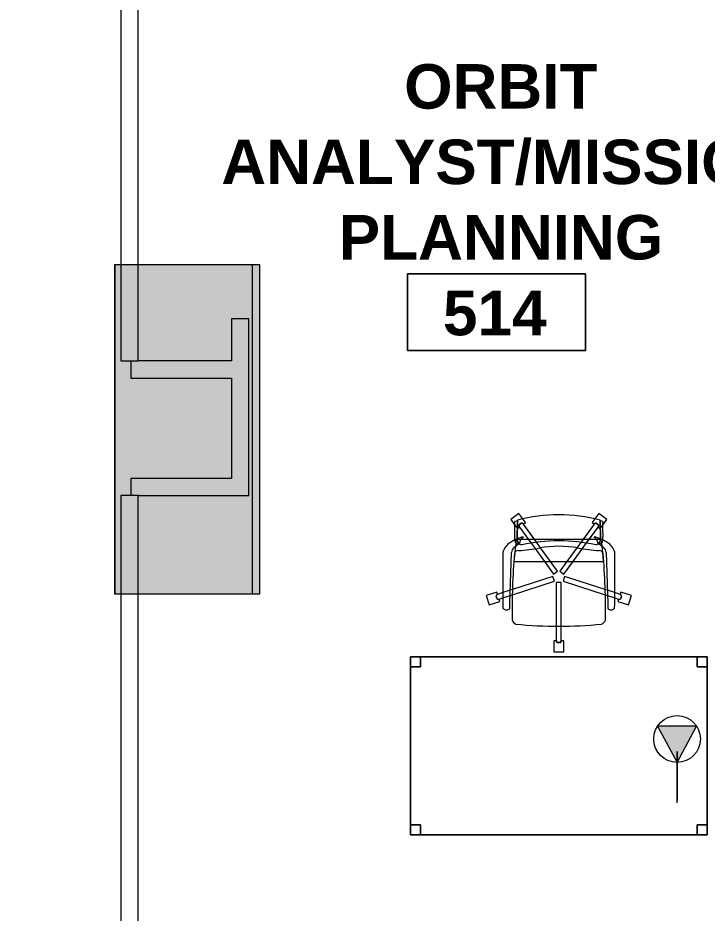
# Model space of a CAD drawing. Header units: inches. Extents: x 385 to 2249, y -1781 to -36.
# Drawn here: x 1658.4 to 1797.8, y -1262.9 to -1081.9 of the extents above; entities that cross this region are included whole.
import ezdxf

# ---------------------------------------------------------------- set-up
doc = ezdxf.new("R2010")
doc.units = ezdxf.units.IN
doc.header["$MEASUREMENT"] = 0
for name, color, linetype, lineweight in [('A-ANNO-NOTE', 131, 'Continuous', 30), ('A-AREA-IDEN', 2, 'Continuous', 9), ('A-COLS', 52, 'Continuous', 13), ('A-WALL', 113, 'Continuous', 13), ('I-FURN', 30, 'Continuous', 9), ('I-WALL', 2, 'Continuous', 13)]:
    doc.layers.add(name, color=color, linetype=linetype, lineweight=lineweight)
doc.styles.add('Swis721 Lt BT_B', font='', dxfattribs={"height": 9})
doc.styles.get('Swis721 Lt BT_B').set_extended_font_data('Swis721 Lt BT', bold=True)

# ---------------------------------------------------------------- blocks, each defined once
blk = doc.blocks.new('Columns 7 - Columns 4-5093325-Level 5 POWER _ SIGNAL')
at = {"layer": 'A-COLS', "lineweight": 9}
blk.add_hatch(color=7, dxfattribs=at).paths.add_polyline_path([(1371.07, -861.58), (1391.62, -798.33), (1391.56, -798.31), (1371.01, -861.55)], flags=0)
at = {"layer": 'A-COLS', "color": 8, "lineweight": 20}
for p, q in [((1391.56, -798.31), (1371.01, -861.55)), ((1418.11, -806.94), (1391.56, -798.31)), ((1397.56, -870.18), (1418.11, -806.94)), ((1371.01, -861.55), (1397.56, -870.18))]:
    blk.add_line(p, q, dxfattribs=at)
blk = doc.blocks.new('Columns 49 - Columns 4-5528550-Level 5 POWER _ SIGNAL')
at = {"layer": 'A-COLS', "lineweight": 9}
blk.add_hatch(color=7, dxfattribs=at).paths.add_polyline_path([(1398.99, -870.65), (1419.54, -807.4), (1391.62, -798.33), (1371.07, -861.58)], flags=0)
at = {"layer": 'A-COLS', "color": 8, "lineweight": 20}
for p, q in [((1391.62, -798.33), (1371.07, -861.58)), ((1419.54, -807.4), (1391.62, -798.33)), ((1398.99, -870.65), (1419.54, -807.4)), ((1371.07, -861.58), (1398.99, -870.65))]:
    blk.add_line(p, q, dxfattribs=at)
blk = doc.blocks.new('F-Haworth_Chair_X99-Seminar - X99 Advanced Seminar Chair-V133-Level 5 POWER _ SIGNAL')
at = {"layer": 'I-FURN'}
for p, q in [((-8.08, 12.82), (-9.7, 11.65)), ((-8.08, 12.82), (-9.7, 11.65)), ((-7.29, 11.74), (-8.08, 12.82)), ((-7.29, 11.74), (-8.08, 12.82)), ((8.08, 12.82), (7.29, 11.74)), ((8.08, 12.82), (7.29, 11.74)), ((9.7, 11.65), (8.08, 12.82)), ((9.7, 11.65), (8.08, 12.82)), ((-9.7, 11.65), (-8.88, 10.52)), ((-9.7, 11.65), (-8.88, 10.52)), ((-8.34, 11.52), (-8.42, 7.57)), ((-8.42, 7.57), (-8.34, 11.37)), ((-8, 10.58), (-7.59, 10.88)), ((-8, 10.58), (-7.59, 10.88)), ((-7.59, 10.87), (-7.99, 10.57)), ((-7.59, 10.87), (-7.99, 10.57)), ((-6.76, 11), (-7.29, 11.74)), ((-6.76, 11), (-7.29, 11.74)), ((-7.15, 10.72), (-6.76, 11)), ((-7.15, 10.72), (-6.76, 11)), ((7.29, 11.74), (6.76, 11)), ((7.29, 11.74), (6.76, 11)), ((6.76, 11), (7.15, 10.72)), ((6.76, 11), (7.15, 10.72)), ((7.59, 10.88), (8, 10.58)), ((7.59, 10.88), (8, 10.58)), ((7.99, 10.57), (7.59, 10.87)), ((7.99, 10.57), (7.59, 10.87)), ((8.42, 7.57), (8.34, 11.52)), ((8.34, 11.37), (8.42, 7.57)), ((8.88, 10.52), (9.7, 11.65)), ((8.88, 10.52), (9.7, 11.65)), ((-8.88, 10.52), (-8.38, 9.83)), ((-8.88, 10.52), (-8.38, 9.83)), ((-8.38, 9.83), (-7.99, 10.11)), ((-8.38, 9.83), (-7.99, 10.11)), ((-7.97, 10.12), (-6.14, 7.6)), ((-7.97, 10.12), (-5.57, 6.82)), ((-4.9, 7.6), (-7.16, 10.71)), ((-4.47, 7.01), (-7.16, 10.71)), ((7.16, 10.71), (4.47, 7.01)), ((7.16, 10.71), (4.9, 7.6)), ((5.57, 6.82), (7.97, 10.12)), ((6.14, 7.6), (7.97, 10.12)), ((7.99, 10.11), (8.38, 9.83)), ((7.99, 10.11), (8.38, 9.83)), ((8.38, 9.83), (8.88, 10.52)), ((8.38, 9.83), (8.88, 10.52)), ((-8.62, 7.42), (-8.68, 6.87)), ((-8.6, 7.6), (-8.62, 7.43)), ((-8.49, 7.6), (-8.56, 7.6)), ((-7.65, 7.6), (-8.4, 7.6)), ((-6.14, 7.6), (-7.65, 7.6)), ((-7.18, 7.99), (-7.21, 8.13)), ((-4.9, 7.6), (-6.14, 7.6)), ((-6.14, 7.6), (-5.57, 6.82)), ((0.08, 7.6), (-4.9, 7.6)), ((-4.47, 7.01), (-4.9, 7.6)), ((4.9, 7.6), (0.08, 7.6)), ((4.9, 7.6), (4.47, 7.01)), ((6.14, 7.6), (4.9, 7.6)), ((5.57, 6.82), (6.14, 7.6)), ((7.65, 7.6), (6.14, 7.6)), ((7.21, 8.13), (7.18, 7.99)), ((8.4, 7.6), (7.65, 7.6)), ((8.56, 7.6), (8.49, 7.6)), ((8.62, 7.43), (8.6, 7.6)), ((8.68, 6.87), (8.62, 7.42)), ((-9.13, 5.92), (-8.07, 6.77)), ((-8.75, 6.22), (-8.88, 4.99)), ((-8.68, 6.87), (-8.75, 6.22)), ((-8.61, 6.81), (-8.23, 6.95)), ((-8.03, 6.81), (-7.95, 6.87)), ((-5.57, 6.82), (-4.79, 5.75)), ((-5.57, 6.82), (-4.79, 5.75)), ((-4.79, 5.75), (-2.89, 3.12)), ((-4.79, 5.75), (-1.04, 0.58)), ((-3.68, 5.91), (-4.47, 7.01)), ((-3.68, 5.91), (-4.47, 7.01)), ((-1.65, 3.12), (-3.68, 5.91)), ((-0.23, 1.17), (-3.68, 5.91)), ((3.68, 5.91), (0.23, 1.17)), ((1.04, 0.58), (4.79, 5.75)), ((3.68, 5.91), (1.65, 3.12)), ((2.89, 3.12), (4.79, 5.75)), ((4.47, 7.01), (3.68, 5.91)), ((4.47, 7.01), (3.68, 5.91)), ((4.79, 5.75), (5.57, 6.82)), ((4.79, 5.75), (5.57, 6.82)), ((7.95, 6.87), (8.03, 6.81)), ((8.07, 6.77), (9.13, 5.92)), ((8.23, 6.95), (8.61, 6.81)), ((8.75, 6.22), (8.68, 6.87)), ((8.88, 4.99), (8.75, 6.22)), ((-11.32, 5.06), (-11.32, -5.48)), ((-9.92, -5.36), (-9.57, 4.97)), ((-8.9, 4.8), (-9.07, 3.2)), ((-8.88, 4.99), (-8.89, 4.91)), ((8.89, 4.91), (8.88, 4.99)), ((9.07, 3.2), (8.9, 4.8)), ((9.57, 4.97), (9.92, -5.36)), ((11.32, -5.48), (11.32, 5.06)), ((-9.07, 3.2), (-9.07, 3.12)), ((-9.07, 3.12), (-2.89, 3.12)), ((-2.89, 3.12), (-1.65, 3.12)), ((-2.89, 3.12), (-1.04, 0.58)), ((-1.65, 3.12), (1.65, 3.12)), ((-0.23, 1.17), (-1.65, 3.12)), ((1.65, 3.12), (0.23, 1.17)), ((1.04, 0.58), (2.89, 3.12)), ((1.65, 3.12), (2.89, 3.12)), ((2.89, 3.12), (9.07, 3.12)), ((9.07, 3.12), (9.07, 3.2)), ((-1.18, 0.14), (-9.37, -2.52)), ((-1.18, 0.14), (-9.37, -2.52)), ((-0.87, -0.81), (-1.18, 0.14)), ((-0.87, -0.81), (-1.18, 0.14)), ((-1.04, 0.58), (-0.23, 1.17)), ((-1.04, 0.58), (-0.23, 1.17)), ((0.23, 1.17), (1.04, 0.58)), ((0.23, 1.17), (1.04, 0.58)), ((1.18, 0.14), (0.87, -0.81)), ((1.18, 0.14), (0.87, -0.81)), ((9.37, -2.52), (1.18, 0.14)), ((9.37, -2.52), (1.18, 0.14)), ((-9.38, -3.57), (-0.87, -0.81)), ((-9.38, -3.57), (-0.87, -0.81)), ((-0.5, -1.08), (-0.5, -9.91)), ((0.5, -1.08), (-0.5, -1.08)), ((-0.5, -1.08), (-0.5, -9.91)), ((0.5, -1.08), (-0.5, -1.08)), ((0.5, -9.91), (0.5, -1.08)), ((0.5, -9.91), (0.5, -1.08)), ((0.87, -0.81), (9.38, -3.57)), ((0.87, -0.81), (9.38, -3.57)), ((-12.55, -3.03), (-14.69, -3.72)), ((-12.55, -3.03), (-14.69, -3.72)), ((-12.4, -3.49), (-12.55, -3.03)), ((-12.4, -3.49), (-12.55, -3.03)), ((-11.32, -3.15), (-12.4, -3.5)), ((-11.32, -3.15), (-12.4, -3.5)), ((-9.83, -2.67), (-11.32, -3.15)), ((-9.83, -2.67), (-11.32, -3.15)), ((-9.86, -3.73), (-9.38, -3.57)), ((-9.86, -3.73), (-9.38, -3.57)), ((-9.37, -2.52), (-9.83, -2.67)), ((-9.37, -2.52), (-9.83, -2.67)), ((9.83, -2.67), (9.37, -2.52)), ((9.83, -2.67), (9.37, -2.52)), ((9.38, -3.57), (9.86, -3.73)), ((9.38, -3.57), (9.86, -3.73)), ((11.32, -3.15), (9.83, -2.67)), ((11.32, -3.15), (9.83, -2.67)), ((12.4, -3.5), (11.32, -3.15)), ((12.4, -3.5), (11.32, -3.15)), ((12.55, -3.03), (12.4, -3.49)), ((12.55, -3.03), (12.4, -3.49)), ((14.69, -3.72), (12.55, -3.03)), ((14.69, -3.72), (12.55, -3.03)), ((-14.69, -3.72), (-14.08, -5.62)), ((-14.69, -3.72), (-14.08, -5.62)), ((-14.08, -5.62), (-11.94, -4.93)), ((-14.08, -5.62), (-11.94, -4.93)), ((-12.53, -4.34), (-12.69, -3.85)), ((-12.53, -4.34), (-12.69, -3.85)), ((-12.68, -3.86), (-12.52, -4.33)), ((-12.68, -3.86), (-12.52, -4.33)), ((-12.09, -4.45), (-11.32, -4.21)), ((-12.09, -4.45), (-11.32, -4.21)), ((-11.94, -4.93), (-12.09, -4.47)), ((-11.94, -4.93), (-12.09, -4.47)), ((-11.32, -4.21), (-9.86, -3.73)), ((-11.32, -4.21), (-9.86, -3.73)), ((-9.92, -6.36), (-9.92, -5.36)), ((9.86, -3.73), (11.32, -4.21)), ((9.86, -3.73), (11.32, -4.21)), ((9.92, -5.36), (9.92, -6.36)), ((11.32, -4.21), (12.09, -4.45)), ((11.32, -4.21), (12.09, -4.45)), ((12.09, -4.47), (11.94, -4.93)), ((12.09, -4.47), (11.94, -4.93)), ((11.94, -4.93), (14.08, -5.62)), ((11.94, -4.93), (14.08, -5.62)), ((12.52, -4.33), (12.68, -3.86)), ((12.52, -4.33), (12.68, -3.86)), ((12.69, -3.85), (12.53, -4.34)), ((12.69, -3.85), (12.53, -4.34)), ((14.08, -5.62), (14.69, -3.72)), ((14.08, -5.62), (14.69, -3.72)), ((-11.32, -5.48), (-11.3, -6.32)), ((11.3, -6.32), (11.32, -5.48)), ((-0.5, -9.91), (-0.5, -12.88)), ((-0.5, -9.91), (-0.5, -12.88)), ((0.5, -12.88), (0.5, -9.91)), ((0.5, -12.88), (0.5, -9.91)), ((-0.52, -12.88), (-1, -12.88)), ((-1, -12.88), (-1, -15.13)), ((-0.52, -12.88), (-1, -12.88)), ((-1, -12.88), (-1, -15.13)), ((0.26, -13.26), (-0.26, -13.26)), ((0.26, -13.26), (-0.26, -13.26)), ((-0.25, -13.25), (0.25, -13.25)), ((-0.25, -13.25), (0.25, -13.25)), ((1, -12.88), (0.52, -12.88)), ((1, -12.88), (0.52, -12.88)), ((1, -15.13), (1, -12.88)), ((1, -15.13), (1, -12.88)), ((-1, -15.13), (1, -15.13)), ((-1, -15.13), (1, -15.13))]:
    blk.add_line(p, q, dxfattribs=at)
for centre, radius, start, end in [((-36.06, 10.03), 27.2, 355.9857, 2.5118), ((0, -20.73), 33.17, 104.5766, 105.5522), ((0, -20.29), 32.89, 75.3075, 104.696), ((-7.48, 10.49), 0.407, 35.1651, 104.8349), ((-7.48, 10.49), 0.407, 35.1651, 104.8349), ((-7.49, 10.47), 0.406, 36, 103.3801), ((-7.49, 10.47), 0.406, 36, 103.3801), ((7.48, 10.49), 0.407, 75.1651, 144.8349), ((7.49, 10.47), 0.406, 76.6199, 144), ((7.48, 10.49), 0.407, 103.033, 116.967), ((7.49, 10.47), 0.406, 76.6199, 117.0479), ((7.48, 10.49), 0.407, 89.0991, 103.033), ((7.48, 10.49), 0.407, 75.1651, 89.0991), ((0, -20.73), 33.17, 74.4478, 75.4234), ((36.06, 10.03), 27.2, 177.4882, 184.0143), ((-7.66, 10.36), 0.407, 147.1651, 216.8349), ((-7.66, 10.36), 0.407, 147.1651, 216.8349), ((-7.64, 10.36), 0.406, 148.6199, 216), ((-7.64, 10.36), 0.406, 148.6199, 216), ((7.48, 10.49), 0.407, 130.9009, 144.8349), ((7.49, 10.47), 0.406, 117.0479, 144), ((7.48, 10.49), 0.407, 116.967, 130.9009), ((7.64, 10.36), 0.406, 324, 31.3801), ((7.64, 10.36), 0.406, 324, 17.9041), ((7.66, 10.36), 0.407, 323.1651, 32.8349), ((7.64, 10.36), 0.406, 17.9041, 31.3801), ((7.66, 10.36), 0.407, 323.1651, 337.0991), ((7.66, 10.36), 0.407, 18.9009, 32.8349), ((7.66, 10.36), 0.407, 337.0991, 351.033), ((7.66, 10.36), 0.407, 4.967, 18.9009), ((7.66, 10.36), 0.407, 351.033, 4.967), ((-4.71, -1.15), 9.61, 116.0036, 121.9522), ((-5.2, 7.86), 3.74, 175.9857, 189.9064), ((-4.71, -1.15), 9.61, 113.5094, 116.0036), ((-4.71, -1.15), 9.61, 112.927, 113.3607), ((-4.71, -1.15), 9.61, 105.0666, 112.7369), ((-7.37, 7.55), 1.05, 178.8214, 214.7998), ((-7.37, 7.55), 1.05, 178.8214, 264.0446), ((-6.55, 6.76), 1.38, 147.5752, 174.9122), ((-6.55, 6.76), 1.38, 117.0503, 145.9813), ((0, -26.49), 33.83, 77.2285, 102.7715), ((6.55, 6.76), 1.38, 34.0187, 62.9497), ((4.71, -1.15), 9.61, 67.2631, 74.9334), ((7.37, 7.55), 1.05, 275.9554, 1.1786), ((6.55, 6.76), 1.38, 5.0878, 32.4248), ((7.37, 7.55), 1.05, 325.2002, 1.1786), ((4.71, -1.15), 9.61, 66.6393, 67.073), ((4.71, -1.15), 9.61, 63.9964, 66.4906), ((5.2, 7.86), 3.74, 350.0936, 4.0143), ((4.71, -1.15), 9.61, 58.0478, 63.9964), ((-7.87, 3.92), 3.63, 121.9522, 161.8211), ((-8.18, 4.9), 1.39, 132.8922, 177.1987), ((-8.28, 7.33), 0.613, 189.9064, 237.4573), ((-11.32, 48.08), 42.84, 274.2301, 280.0233), ((0, -15.97), 22.19, 79.9767, 100.0233), ((11.32, 48.08), 42.84, 259.9767, 265.7699), ((8.28, 7.33), 0.613, 302.5427, 350.0936), ((8.18, 4.9), 1.39, 2.8013, 47.1078), ((7.87, 3.92), 3.63, 18.1789, 58.0478), ((144.06, -7.32), 153.52, 175.4787, 180.5251), ((-8.24, 4.59), 0.763, 84.2338, 165.7662), ((8.24, 4.59), 0.763, 14.2338, 95.7662), ((-144.06, -7.32), 153.52, 359.4749, 4.5213), ((-12.28, -3.88), 0.407, 107.1651, 176.8349), ((-12.28, -3.88), 0.407, 107.1651, 176.8349), ((-12.27, -3.89), 0.406, 108, 175.3801), ((-12.27, -3.89), 0.406, 121.476, 161.9041), ((-12.27, -3.89), 0.406, 108, 121.476), ((12.28, -3.88), 0.407, 3.1651, 72.8349), ((12.28, -3.88), 0.407, 3.1651, 72.8349), ((12.27, -3.89), 0.406, 45.0479, 72), ((12.27, -3.89), 0.406, 4.6199, 72), ((12.27, -3.89), 0.406, 4.6199, 45.0479), ((-12.27, -3.89), 0.406, 161.9041, 175.3801), ((-12.22, -4.09), 0.407, 219.1651, 288.8349), ((-12.22, -4.09), 0.407, 219.1651, 288.8349), ((-12.22, -4.07), 0.406, 220.6199, 274.524), ((-12.22, -4.07), 0.406, 220.6199, 288), ((-12.22, -4.07), 0.406, 274.524, 288), ((12.22, -4.07), 0.406, 252, 319.3801), ((12.22, -4.09), 0.407, 251.1651, 320.8349), ((12.22, -4.09), 0.407, 251.1651, 320.8349), ((12.22, -4.07), 0.406, 252, 265.476), ((12.22, -4.07), 0.406, 265.476, 305.9041), ((12.22, -4.07), 0.406, 305.9041, 319.3801), ((-10.58, -5.68), 0.956, 221.8901, 314.1099), ((10.58, -5.68), 0.956, 225.8901, 318.1099), ((-8.21, -8.28), 1.31, 200.0433, 249.9567), ((8.21, -8.28), 1.31, 290.0433, 339.9567), ((0, 75.01), 84.96, 264.1475, 275.8525), ((-0.11, -12.88), 0.407, 179.1651, 248.8349), ((-0.11, -12.88), 0.407, 179.1651, 248.8349), ((-0.09, -12.88), 0.406, 180, 193.476), ((-0.09, -12.88), 0.406, 180, 247.3801), ((-0.09, -12.88), 0.406, 193.476, 233.9041), ((-0.09, -12.88), 0.406, 233.9041, 247.3801), ((0.09, -12.88), 0.406, 292.6199, 360), ((0.09, -12.88), 0.406, 292.6199, 306.0959), ((0.11, -12.88), 0.407, 291.1651, 0.8349), ((0.11, -12.88), 0.407, 291.1651, 0.8349), ((0.09, -12.88), 0.406, 306.0959, 346.524), ((0.09, -12.88), 0.406, 346.524, 360)]:
    blk.add_arc(centre, radius, start, end, dxfattribs=at)
blk = doc.blocks.new('Rectangular Table - Rectangular Table-5809079-Level 5 POWER _ SIGNAL')
at = {"layer": 'I-FURN'}
for p, q in [((-28, 18), (-30, 18)), ((-30, 18), (-30, 16)), ((-30, 16), (-30, 18)), ((-30, 18), (-28, 18)), ((30, 18), (-30, 18)), ((-30, 18), (-30, -18)), ((-30, -18), (-30, 18)), ((-30, 18), (30, 18)), ((-28, 16), (-28, 18)), ((-28, 18), (-28, 16)), ((28, 18), (28, 16)), ((30, 18), (28, 18)), ((28, 18), (30, 18)), ((28, 16), (28, 18)), ((30, 16), (30, 18)), ((30, 18), (30, 16)), ((30, -18), (30, 18)), ((30, 18), (30, -18)), ((-30, 16), (-28, 16)), ((-28, 16), (-30, 16)), ((28, 16), (30, 16)), ((30, 16), (28, 16)), ((-28, -16), (-30, -16)), ((-30, -16), (-30, -18)), ((-30, -18), (-30, -16)), ((-30, -16), (-28, -16)), ((-28, -18), (-28, -16)), ((-28, -16), (-28, -18)), ((30, -16), (28, -16)), ((28, -16), (28, -18)), ((28, -18), (28, -16)), ((28, -16), (30, -16)), ((30, -18), (30, -16)), ((30, -16), (30, -18)), ((-30, -18), (-28, -18)), ((-28, -18), (-30, -18)), ((-30, -18), (30, -18)), ((30, -18), (-30, -18)), ((28, -18), (30, -18)), ((30, -18), (28, -18))]:
    blk.add_line(p, q, dxfattribs=at)
blk = doc.blocks.new('Room Tag - Room Name and Number-3379422-Level 5 POWER _ SIGNAL')
at = {"layer": 'A-AREA-IDEN'}
for p, q in [((-0.1881, -0.1636), (-0.1881, -0.0018)), ((-0.1881, -0.0018), (0.1869, -0.0018)), ((0.1869, -0.0018), (-0.1881, -0.0018)), ((-0.1881, -0.0018), (-0.1881, -0.1636)), ((0.1869, -0.0018), (0.1869, -0.1636)), ((0.1869, -0.1636), (0.1869, -0.0018)), ((0.1869, -0.1636), (-0.1881, -0.1636)), ((-0.1881, -0.1636), (0.1869, -0.1636))]:
    blk.add_line(p, q, dxfattribs=at)

msp = doc.modelspace()

# ---------------------------------------------------------------- hatches: boundary and pattern name
at = {"layer": 'A-ANNO-NOTE', "lineweight": 9}
msp.add_hatch(color=256, dxfattribs=at).paths.add_polyline_path([(1791.75, -1232.43), (1795.7, -1225.11), (1787.8, -1225.11)], flags=0)

# ---------------------------------------------------------------- linework, layer by layer
for p, q in [((1795.7, -1225.11), (1787.8, -1225.11)), ((1787.8, -1225.11), (1791.75, -1232.43)), ((1791.75, -1232.43), (1795.7, -1225.11)), ((1791.75, -1230.24), (1791.75, -1240.14)), ((1791.75, -1230.24), (1791.75, -1235.42)), ((1791.75, -1240.61), (1791.75, -1230.24))]:
    msp.add_line(p, q, dxfattribs=at)
msp.add_circle((1791.75, -1227.69), 4.73, dxfattribs=at)
at = {"layer": 'A-WALL'}
for p, q in [((1681.25, -1151.26), (1682.72, -1151.26)), ((1682.72, -1178.49), (1681.25, -1178.49))]:
    msp.add_line(p, q, dxfattribs=at)
at = {"layer": 'I-WALL'}
for p, q in [((1679.22, -871.76), (1679.22, -1151.26)), ((1682.72, -1151.26), (1682.72, -872.31)), ((1679.22, -1151.26), (1681.25, -1151.26)), ((1681.25, -1178.49), (1679.22, -1178.49)), ((1679.22, -1178.49), (1679.22, -1297.01)), ((1682.72, -1297.01), (1682.72, -1178.49))]:
    msp.add_line(p, q, dxfattribs=at)
at = {"layer": 'I-WALL', "color": 8, "lineweight": 20}
for p, q in [((1701.64, -1142.74), (1701.64, -1151.26)), ((1705.14, -1142.74), (1701.64, -1142.74)), ((1705.14, -1178.49), (1705.14, -1142.74)), ((1681.25, -1151.26), (1681.25, -1154.76)), ((1701.64, -1151.26), (1682.72, -1151.26)), ((1681.25, -1154.76), (1701.64, -1154.76)), ((1701.64, -1154.76), (1701.64, -1174.99)), ((1701.64, -1174.99), (1681.25, -1174.99)), ((1681.25, -1174.99), (1681.25, -1178.49)), ((1682.72, -1178.49), (1705.14, -1178.49))]:
    msp.add_line(p, q, dxfattribs=at)

# ---------------------------------------------------------------- block references
at = {"layer": 'A-AREA-IDEN', "xscale": 95.99999999999994, "yscale": 95.99999999999994, "zscale": 95.99999999999994}
msp.add_blockref('Room Tag - Room Name and Number-3379422-Level 5 POWER _ SIGNAL', (1755.28, -1133.47), dxfattribs=at)
at = {"layer": 'A-COLS', "lineweight": 9, "rotation": 18.00000000000044}
for name in ['Columns 7 - Columns 4-5093325-Level 5 POWER _ SIGNAL', 'Columns 49 - Columns 4-5528550-Level 5 POWER _ SIGNAL']:
    msp.add_blockref(name, (107.8, -802.6), dxfattribs=at)
at = {"layer": 'I-FURN'}
for name, p in [('F-Haworth_Chair_X99-Seminar - X99 Advanced Seminar Chair-V133-Level 5 POWER _ SIGNAL', (1767.82, -1194.95)), ('Rectangular Table - Rectangular Table-5809079-Level 5 POWER _ SIGNAL', (1767.82, -1229.07))]:
    msp.add_blockref(name, p, dxfattribs=at)

# ---------------------------------------------------------------- texts
at = {"layer": 'A-AREA-IDEN', "char_height": 9, "attachment_point": 1, "style": 'Swis721 Lt BT_B'}
for s, insert, width in [('ORBIT', (1736.54, -1091.25), 45.147), ('ANALYST/MISSION', (1699.54, -1106.5), 134.835), ('PLANNING', (1723.29, -1121.75), 77.265), ('514', (1744.38, -1137.07), 25.452)]:
    msp.add_mtext(s, dxfattribs=dict(at, insert=insert, width=width))

doc.saveas('drawing.dxf')
